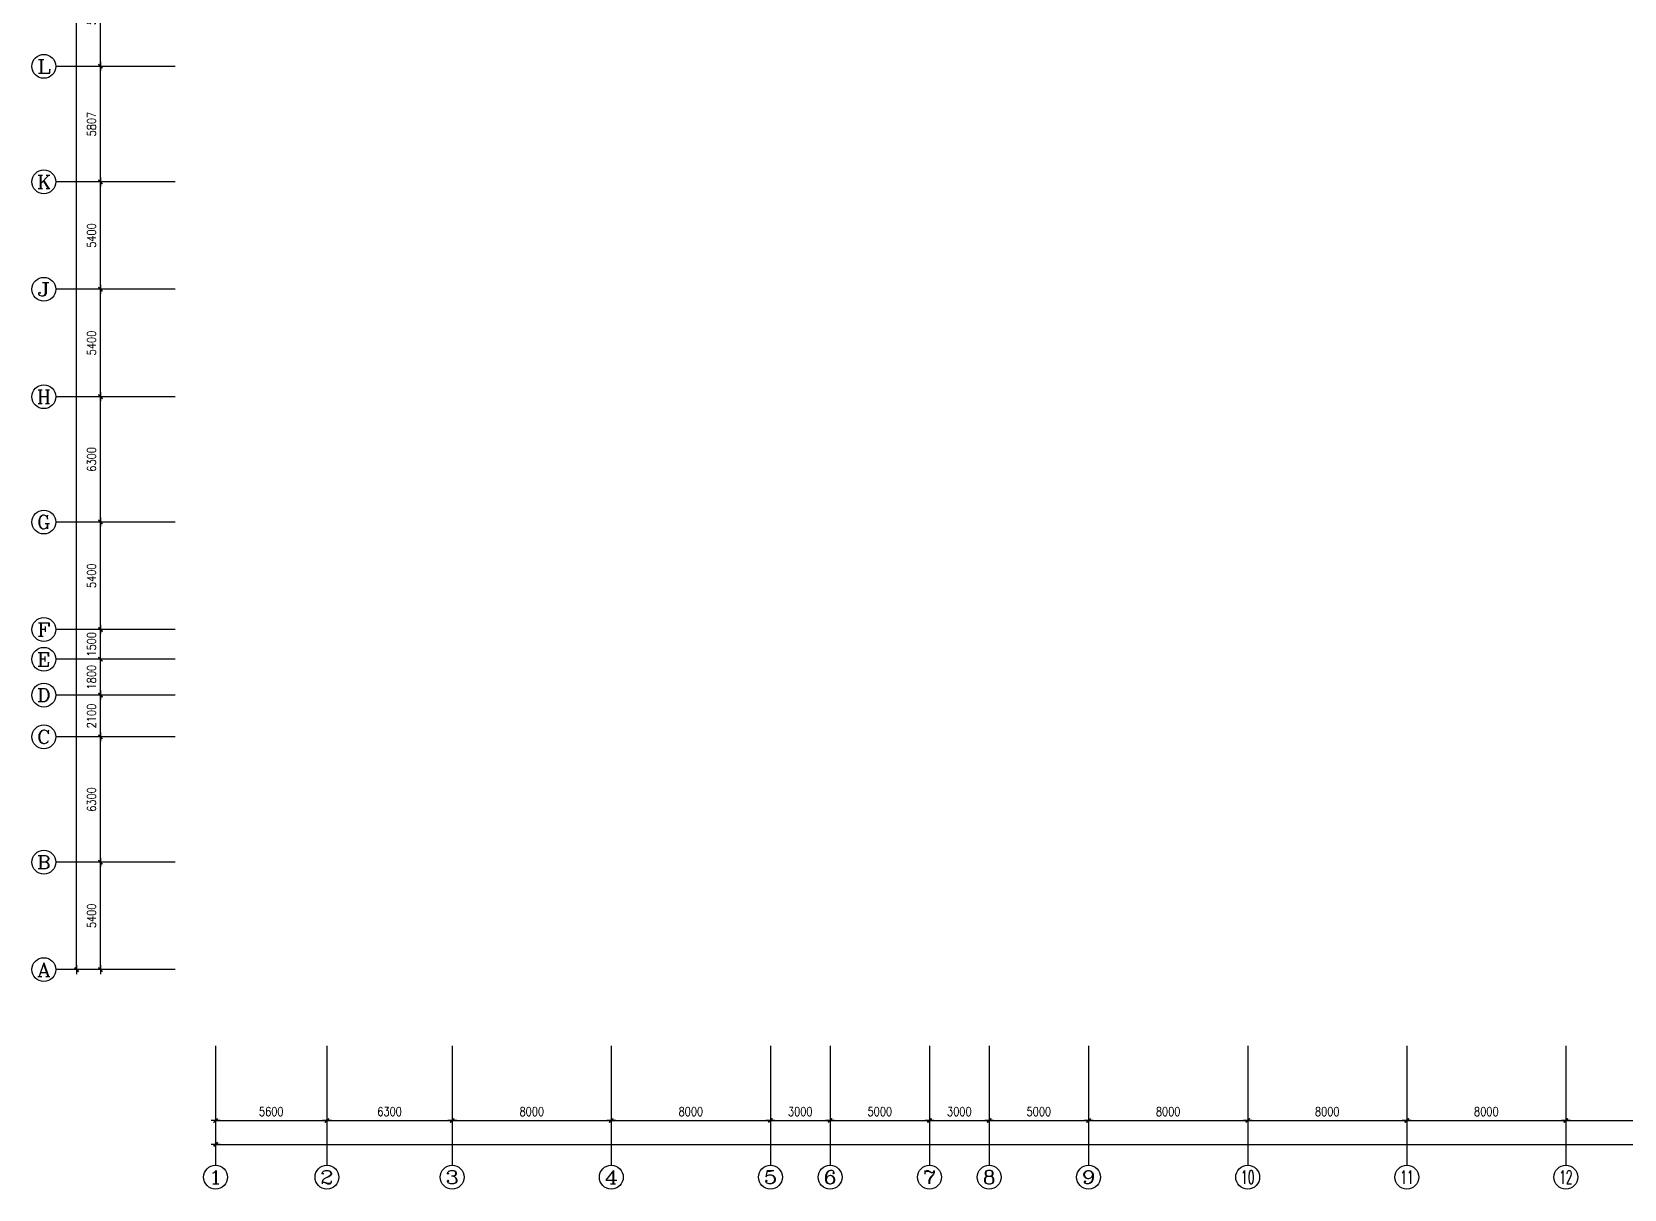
# Model space of a CAD drawing. Extents: x 791398 to 2325386, y -987887 to -518217.
# Drawn here: x 2062728 to 2142798, y -860791 to -802615 of the extents above; entities that cross this region are included whole.
import ezdxf
from ezdxf.enums import TextEntityAlignment as Align

# ---------------------------------------------------------------- set-up
doc = ezdxf.new("R2010")
doc.units = 0
doc.header["$LTSCALE"] = 1000
doc.header["$MEASUREMENT"] = 0
doc.header["$PDMODE"] = 3
doc.linetypes.add('DOTE', pattern=[2.42, 2, -0.2, 0.02, -0.2])
for name, color, linetype in [('AXIS', 3, 'Continuous'), ('AXIS_TEXT', 7, 'Continuous'), ('DOTE', 8, 'DOTE')]:
    doc.layers.add(name, color=color, linetype=linetype)
doc.layers.get('DOTE').off()
doc.styles.add('_TCH_AXIS', font='COMPLEX', dxfattribs={"bigfont": 'GBCBIG'})
doc.styles.add('COMPLEX', font='COMPLEX')
doc.styles.add('dim_font', font='SIMPLEX.shx', dxfattribs={"width": 0.8})
doc.dimstyles.new('DIMN150', dxfattribs={"dimscale": 1.5, "dimtxt": 300, "dimasz": 1, "dimexe": 250, "dimexo": 300, "dimgap": 150, "dimtad": 1, "dimdec": 0, "dimzin": 0, "dimdsep": 46, "dimtxsty": 'dim_font', "dimblk": '_DIMX', "dimcen": 0.09, "dimclrt": 7, "dimadec": 0, "dimazin": 0, "dimtfac": 1, "dimtdec": 0, "dimtix": 1, "dimtmove": 2, "dimatfit": 3, "dimldrblk": '_DIMX', "dimfxl": 0, "dimtolj": 1, "dimtzin": 0, "dimarcsym": 0})

# ---------------------------------------------------------------- blocks, each defined once
blk = doc.blocks.new('_DIMX')
blk.add_line((-150, 0), (150, 0))
at = {"const_width": 50}
blk.add_lwpolyline([(-70, -70), (70, 70)], dxfattribs=at)
blk = doc.blocks.new('*D595')
at = {"layer": 'AXIS', "color": 0, "lineweight": -2}
for p, q in [((-139734, -49785), (-144609, -49785)), ((-144234, -203390), (-144234, -49786)), ((-139734, -203392), (-144609, -203392))]:
    blk.add_line(p, q, dxfattribs=at)
at = {"layer": 'Defpoints', "color": 0}
for p in [(-144234, -49785), (-139284, -49785), (-139284, -203392)]:
    blk.add_point(p, dxfattribs=at)
at = {"layer": 'AXIS', "color": 0, "lineweight": -2, "xscale": 1.5, "yscale": 1.5, "zscale": 1.5}
for p, rotation in [((-144234, -49785), 90), ((-144234, -203392), 270)]:
    blk.add_blockref('_DIMX', p, dxfattribs=dict(at, rotation=rotation))
at = {"layer": 'AXIS', "color": 7, "insert": (-144684, -126588), "char_height": 450, "attachment_point": 5, "rotation": 90, "style": 'dim_font'}
blk.add_mtext('\\A1;153607', dxfattribs=at)
blk = doc.blocks.new('*D596')
at = {"layer": 'AXIS', "color": 0, "lineweight": -2}
for p, q in [((-139734, -197992), (-143409, -197992)), ((-143034, -203390), (-143034, -197993)), ((-139734, -203392), (-143409, -203392))]:
    blk.add_line(p, q, dxfattribs=at)
at = {"layer": 'Defpoints', "color": 0}
for p in [(-143034, -197992), (-139284, -197992), (-139284, -203392)]:
    blk.add_point(p, dxfattribs=at)
at = {"layer": 'AXIS', "color": 0, "lineweight": -2, "xscale": 1.5, "yscale": 1.5, "zscale": 1.5}
for p, rotation in [((-143034, -197992), 90), ((-143034, -203392), 270)]:
    blk.add_blockref('_DIMX', p, dxfattribs=dict(at, rotation=rotation))
at = {"layer": 'AXIS', "color": 7, "insert": (-143484, -200692), "char_height": 450, "attachment_point": 5, "rotation": 90, "style": 'dim_font'}
blk.add_mtext('\\A1;5400', dxfattribs=at)
blk = doc.blocks.new('*D597')
at = {"layer": 'AXIS', "color": 0, "lineweight": -2}
for p, q in [((-139734, -191692), (-143409, -191692)), ((-143034, -197990), (-143034, -191693)), ((-139734, -197992), (-143409, -197992))]:
    blk.add_line(p, q, dxfattribs=at)
at = {"layer": 'Defpoints', "color": 0}
for p in [(-143034, -191692), (-139284, -191692), (-139284, -197992)]:
    blk.add_point(p, dxfattribs=at)
at = {"layer": 'AXIS', "color": 0, "lineweight": -2, "xscale": 1.5, "yscale": 1.5, "zscale": 1.5}
for p, rotation in [((-143034, -191692), 90), ((-143034, -197992), 270)]:
    blk.add_blockref('_DIMX', p, dxfattribs=dict(at, rotation=rotation))
at = {"layer": 'AXIS', "color": 7, "insert": (-143484, -194842), "char_height": 450, "attachment_point": 5, "rotation": 90, "style": 'dim_font'}
blk.add_mtext('\\A1;6300', dxfattribs=at)
blk = doc.blocks.new('*D598')
at = {"layer": 'AXIS', "color": 0, "lineweight": -2}
for p, q in [((-139734, -189592), (-143409, -189592)), ((-143034, -191690), (-143034, -189593)), ((-139734, -191692), (-143409, -191692))]:
    blk.add_line(p, q, dxfattribs=at)
at = {"layer": 'Defpoints', "color": 0}
for p in [(-143034, -189592), (-139284, -189592), (-139284, -191692)]:
    blk.add_point(p, dxfattribs=at)
at = {"layer": 'AXIS', "color": 0, "lineweight": -2, "xscale": 1.5, "yscale": 1.5, "zscale": 1.5}
for p, rotation in [((-143034, -189592), 90), ((-143034, -191692), 270)]:
    blk.add_blockref('_DIMX', p, dxfattribs=dict(at, rotation=rotation))
at = {"layer": 'AXIS', "color": 7, "insert": (-143484, -190642), "char_height": 450, "attachment_point": 5, "rotation": 90, "style": 'dim_font'}
blk.add_mtext('\\A1;2100', dxfattribs=at)
blk = doc.blocks.new('*D599')
at = {"layer": 'AXIS', "color": 0, "lineweight": -2}
for p, q in [((-139734, -187792), (-143409, -187792)), ((-143034, -189590), (-143034, -187793)), ((-139734, -189592), (-143409, -189592))]:
    blk.add_line(p, q, dxfattribs=at)
at = {"layer": 'Defpoints', "color": 0}
for p in [(-143034, -187792), (-139284, -187792), (-139284, -189592)]:
    blk.add_point(p, dxfattribs=at)
at = {"layer": 'AXIS', "color": 0, "lineweight": -2, "xscale": 1.5, "yscale": 1.5, "zscale": 1.5}
for p, rotation in [((-143034, -187792), 90), ((-143034, -189592), 270)]:
    blk.add_blockref('_DIMX', p, dxfattribs=dict(at, rotation=rotation))
at = {"layer": 'AXIS', "color": 7, "insert": (-143484, -188692), "char_height": 450, "attachment_point": 5, "rotation": 90, "style": 'dim_font'}
blk.add_mtext('\\A1;1800', dxfattribs=at)
blk = doc.blocks.new('*D600')
at = {"layer": 'AXIS', "color": 0, "lineweight": -2}
for p, q in [((-139734, -186292), (-143409, -186292)), ((-143034, -186290), (-143034, -186289)), ((-143034, -187792), (-143034, -186292)), ((-139734, -187792), (-143409, -187792)), ((-143034, -187793), (-143034, -187795))]:
    blk.add_line(p, q, dxfattribs=at)
at = {"layer": 'Defpoints', "color": 0}
for p in [(-143034, -186292), (-139284, -186292), (-139284, -187792)]:
    blk.add_point(p, dxfattribs=at)
at = {"layer": 'AXIS', "color": 0, "lineweight": -2, "xscale": 1.5, "yscale": 1.5, "zscale": 1.5}
for p, rotation in [((-143034, -186292), 270), ((-143034, -187792), 90)]:
    blk.add_blockref('_DIMX', p, dxfattribs=dict(at, rotation=rotation))
at = {"layer": 'AXIS', "color": 7, "insert": (-143484, -187042), "char_height": 450, "attachment_point": 5, "rotation": 90, "style": 'dim_font'}
blk.add_mtext('\\A1;1500', dxfattribs=at)
blk = doc.blocks.new('*D601')
at = {"layer": 'AXIS', "color": 0, "lineweight": -2}
for p, q in [((-139734, -180892), (-143409, -180892)), ((-143034, -186290), (-143034, -180893)), ((-139734, -186292), (-143409, -186292))]:
    blk.add_line(p, q, dxfattribs=at)
at = {"layer": 'Defpoints', "color": 0}
for p in [(-143034, -180892), (-139284, -180892), (-139284, -186292)]:
    blk.add_point(p, dxfattribs=at)
at = {"layer": 'AXIS', "color": 0, "lineweight": -2, "xscale": 1.5, "yscale": 1.5, "zscale": 1.5}
for p, rotation in [((-143034, -180892), 90), ((-143034, -186292), 270)]:
    blk.add_blockref('_DIMX', p, dxfattribs=dict(at, rotation=rotation))
at = {"layer": 'AXIS', "color": 7, "insert": (-143484, -183592), "char_height": 450, "attachment_point": 5, "rotation": 90, "style": 'dim_font'}
blk.add_mtext('\\A1;5400', dxfattribs=at)
blk = doc.blocks.new('*D602')
at = {"layer": 'AXIS', "color": 0, "lineweight": -2}
for p, q in [((-139734, -174592), (-143409, -174592)), ((-143034, -180890), (-143034, -174593)), ((-139734, -180892), (-143409, -180892))]:
    blk.add_line(p, q, dxfattribs=at)
at = {"layer": 'Defpoints', "color": 0}
for p in [(-143034, -174592), (-139284, -174592), (-139284, -180892)]:
    blk.add_point(p, dxfattribs=at)
at = {"layer": 'AXIS', "color": 0, "lineweight": -2, "xscale": 1.5, "yscale": 1.5, "zscale": 1.5}
for p, rotation in [((-143034, -174592), 90), ((-143034, -180892), 270)]:
    blk.add_blockref('_DIMX', p, dxfattribs=dict(at, rotation=rotation))
at = {"layer": 'AXIS', "color": 7, "insert": (-143484, -177742), "char_height": 450, "attachment_point": 5, "rotation": 90, "style": 'dim_font'}
blk.add_mtext('\\A1;6300', dxfattribs=at)
blk = doc.blocks.new('*D603')
at = {"layer": 'AXIS', "color": 0, "lineweight": -2}
for p, q in [((-139734, -169192), (-143409, -169192)), ((-143034, -174590), (-143034, -169193)), ((-139734, -174592), (-143409, -174592))]:
    blk.add_line(p, q, dxfattribs=at)
at = {"layer": 'Defpoints', "color": 0}
for p in [(-143034, -169192), (-139284, -169192), (-139284, -174592)]:
    blk.add_point(p, dxfattribs=at)
at = {"layer": 'AXIS', "color": 0, "lineweight": -2, "xscale": 1.5, "yscale": 1.5, "zscale": 1.5}
for p, rotation in [((-143034, -169192), 90), ((-143034, -174592), 270)]:
    blk.add_blockref('_DIMX', p, dxfattribs=dict(at, rotation=rotation))
at = {"layer": 'AXIS', "color": 7, "insert": (-143484, -171892), "char_height": 450, "attachment_point": 5, "rotation": 90, "style": 'dim_font'}
blk.add_mtext('\\A1;5400', dxfattribs=at)
blk = doc.blocks.new('*D604')
at = {"layer": 'AXIS', "color": 0, "lineweight": -2}
for p, q in [((-139734, -163792), (-143409, -163792)), ((-143034, -169190), (-143034, -163793)), ((-139734, -169192), (-143409, -169192))]:
    blk.add_line(p, q, dxfattribs=at)
at = {"layer": 'Defpoints', "color": 0}
for p in [(-143034, -163792), (-139284, -163792), (-139284, -169192)]:
    blk.add_point(p, dxfattribs=at)
at = {"layer": 'AXIS', "color": 0, "lineweight": -2, "xscale": 1.5, "yscale": 1.5, "zscale": 1.5}
for p, rotation in [((-143034, -163792), 90), ((-143034, -169192), 270)]:
    blk.add_blockref('_DIMX', p, dxfattribs=dict(at, rotation=rotation))
at = {"layer": 'AXIS', "color": 7, "insert": (-143484, -166492), "char_height": 450, "attachment_point": 5, "rotation": 90, "style": 'dim_font'}
blk.add_mtext('\\A1;5400', dxfattribs=at)
blk = doc.blocks.new('*D605')
at = {"layer": 'AXIS', "color": 0, "lineweight": -2}
for p, q in [((-139734, -157985), (-143409, -157985)), ((-143034, -163790), (-143034, -157986)), ((-139734, -163792), (-143409, -163792))]:
    blk.add_line(p, q, dxfattribs=at)
at = {"layer": 'Defpoints', "color": 0}
for p in [(-143034, -157985), (-139284, -157985), (-139284, -163792)]:
    blk.add_point(p, dxfattribs=at)
at = {"layer": 'AXIS', "color": 0, "lineweight": -2, "xscale": 1.5, "yscale": 1.5, "zscale": 1.5}
for p, rotation in [((-143034, -157985), 90), ((-143034, -163792), 270)]:
    blk.add_blockref('_DIMX', p, dxfattribs=dict(at, rotation=rotation))
at = {"layer": 'AXIS', "color": 7, "insert": (-143484, -160888), "char_height": 450, "attachment_point": 5, "rotation": 90, "style": 'dim_font'}
blk.add_mtext('\\A1;5807', dxfattribs=at)
blk = doc.blocks.new('*D606')
at = {"layer": 'AXIS', "color": 0, "lineweight": -2}
for p, q in [((-139734, -152585), (-143409, -152585)), ((-143034, -157983), (-143034, -152586)), ((-139734, -157985), (-143409, -157985))]:
    blk.add_line(p, q, dxfattribs=at)
at = {"layer": 'Defpoints', "color": 0}
for p in [(-143034, -152585), (-139284, -152585), (-139284, -157985)]:
    blk.add_point(p, dxfattribs=at)
at = {"layer": 'AXIS', "color": 0, "lineweight": -2, "xscale": 1.5, "yscale": 1.5, "zscale": 1.5}
for p, rotation in [((-143034, -152585), 90), ((-143034, -157985), 270)]:
    blk.add_blockref('_DIMX', p, dxfattribs=dict(at, rotation=rotation))
at = {"layer": 'AXIS', "color": 7, "insert": (-143484, -155285), "char_height": 450, "attachment_point": 5, "rotation": 90, "style": 'dim_font'}
blk.add_mtext('\\A1;5400', dxfattribs=at)
blk = doc.blocks.new('_AXISO')
blk.add_circle((0, 0), 0.5)
at = {"layer": 'AXIS_TEXT', "style": 'COMPLEX', "width": 1.041667}
blk.add_attdef('A', text='', height=0.56, dxfattribs=at).set_placement((-0.25, -0.28), (0.25, -0.28), align=Align.FIT)
blk = doc.blocks.new('*D638')
at = {"layer": 'AXIS', "color": 0, "lineweight": -2}
for p, q in [((-137245, -207677), (-137245, -212552)), ((13055, -207677), (13055, -212552)), ((-137244, -212177), (13053, -212177))]:
    blk.add_line(p, q, dxfattribs=at)
at = {"layer": 'Defpoints', "color": 0}
for p in [(-137245, -207227), (13055, -207227), (13055, -212177)]:
    blk.add_point(p, dxfattribs=at)
at = {"layer": 'AXIS', "color": 0, "lineweight": -2, "xscale": 1.5, "yscale": 1.5, "zscale": 1.5, "rotation": 180}
blk.add_blockref('_DIMX', (-137245, -212177), dxfattribs=at)
at = {"layer": 'AXIS', "color": 0, "lineweight": -2, "xscale": 1.5, "yscale": 1.5, "zscale": 1.5}
blk.add_blockref('_DIMX', (13055, -212177), dxfattribs=at)
at = {"layer": 'AXIS', "color": 7, "insert": (-62095, -211727), "char_height": 450, "attachment_point": 5, "style": 'dim_font'}
blk.add_mtext('\\A1;150300', dxfattribs=at)
blk = doc.blocks.new('*D639')
at = {"layer": 'AXIS', "color": 0, "lineweight": -2}
for p, q in [((-137245, -207677), (-137245, -211352)), ((-131645, -207677), (-131645, -211352)), ((-137244, -210977), (-131647, -210977))]:
    blk.add_line(p, q, dxfattribs=at)
at = {"layer": 'Defpoints', "color": 0}
for p in [(-137245, -207227), (-131645, -207227), (-131645, -210977)]:
    blk.add_point(p, dxfattribs=at)
at = {"layer": 'AXIS', "color": 0, "lineweight": -2, "xscale": 1.5, "yscale": 1.5, "zscale": 1.5, "rotation": 180}
blk.add_blockref('_DIMX', (-137245, -210977), dxfattribs=at)
at = {"layer": 'AXIS', "color": 0, "lineweight": -2, "xscale": 1.5, "yscale": 1.5, "zscale": 1.5}
blk.add_blockref('_DIMX', (-131645, -210977), dxfattribs=at)
at = {"layer": 'AXIS', "color": 7, "insert": (-134445, -210527), "char_height": 450, "attachment_point": 5, "style": 'dim_font'}
blk.add_mtext('\\A1;5600', dxfattribs=at)
blk = doc.blocks.new('*D640')
at = {"layer": 'AXIS', "color": 0, "lineweight": -2}
for p, q in [((-131645, -207677), (-131645, -211352)), ((-125345, -207677), (-125345, -211352)), ((-131644, -210977), (-125347, -210977))]:
    blk.add_line(p, q, dxfattribs=at)
at = {"layer": 'Defpoints', "color": 0}
for p in [(-131645, -207227), (-125345, -207227), (-125345, -210977)]:
    blk.add_point(p, dxfattribs=at)
at = {"layer": 'AXIS', "color": 0, "lineweight": -2, "xscale": 1.5, "yscale": 1.5, "zscale": 1.5, "rotation": 180}
blk.add_blockref('_DIMX', (-131645, -210977), dxfattribs=at)
at = {"layer": 'AXIS', "color": 0, "lineweight": -2, "xscale": 1.5, "yscale": 1.5, "zscale": 1.5}
blk.add_blockref('_DIMX', (-125345, -210977), dxfattribs=at)
at = {"layer": 'AXIS', "color": 7, "insert": (-128495, -210527), "char_height": 450, "attachment_point": 5, "style": 'dim_font'}
blk.add_mtext('\\A1;6300', dxfattribs=at)
blk = doc.blocks.new('*D641')
at = {"layer": 'AXIS', "color": 0, "lineweight": -2}
for p, q in [((-125345, -207677), (-125345, -211352)), ((-117345, -207677), (-117345, -211352)), ((-125344, -210977), (-117347, -210977))]:
    blk.add_line(p, q, dxfattribs=at)
at = {"layer": 'Defpoints', "color": 0}
for p in [(-125345, -207227), (-117345, -207227), (-117345, -210977)]:
    blk.add_point(p, dxfattribs=at)
at = {"layer": 'AXIS', "color": 0, "lineweight": -2, "xscale": 1.5, "yscale": 1.5, "zscale": 1.5, "rotation": 180}
blk.add_blockref('_DIMX', (-125345, -210977), dxfattribs=at)
at = {"layer": 'AXIS', "color": 0, "lineweight": -2, "xscale": 1.5, "yscale": 1.5, "zscale": 1.5}
blk.add_blockref('_DIMX', (-117345, -210977), dxfattribs=at)
at = {"layer": 'AXIS', "color": 7, "insert": (-121345, -210527), "char_height": 450, "attachment_point": 5, "style": 'dim_font'}
blk.add_mtext('\\A1;8000', dxfattribs=at)
blk = doc.blocks.new('*D642')
at = {"layer": 'AXIS', "color": 0, "lineweight": -2}
for p, q in [((-117345, -207677), (-117345, -211352)), ((-109345, -207677), (-109345, -211352)), ((-117344, -210977), (-109347, -210977))]:
    blk.add_line(p, q, dxfattribs=at)
at = {"layer": 'Defpoints', "color": 0}
for p in [(-117345, -207227), (-109345, -207227), (-109345, -210977)]:
    blk.add_point(p, dxfattribs=at)
at = {"layer": 'AXIS', "color": 0, "lineweight": -2, "xscale": 1.5, "yscale": 1.5, "zscale": 1.5, "rotation": 180}
blk.add_blockref('_DIMX', (-117345, -210977), dxfattribs=at)
at = {"layer": 'AXIS', "color": 0, "lineweight": -2, "xscale": 1.5, "yscale": 1.5, "zscale": 1.5}
blk.add_blockref('_DIMX', (-109345, -210977), dxfattribs=at)
at = {"layer": 'AXIS', "color": 7, "insert": (-113345, -210527), "char_height": 450, "attachment_point": 5, "style": 'dim_font'}
blk.add_mtext('\\A1;8000', dxfattribs=at)
blk = doc.blocks.new('*D643')
at = {"layer": 'AXIS', "color": 0, "lineweight": -2}
for p, q in [((-109345, -207677), (-109345, -211352)), ((-106345, -207677), (-106345, -211352)), ((-109344, -210977), (-106347, -210977))]:
    blk.add_line(p, q, dxfattribs=at)
at = {"layer": 'Defpoints', "color": 0}
for p in [(-109345, -207227), (-106345, -207227), (-106345, -210977)]:
    blk.add_point(p, dxfattribs=at)
at = {"layer": 'AXIS', "color": 0, "lineweight": -2, "xscale": 1.5, "yscale": 1.5, "zscale": 1.5, "rotation": 180}
blk.add_blockref('_DIMX', (-109345, -210977), dxfattribs=at)
at = {"layer": 'AXIS', "color": 0, "lineweight": -2, "xscale": 1.5, "yscale": 1.5, "zscale": 1.5}
blk.add_blockref('_DIMX', (-106345, -210977), dxfattribs=at)
at = {"layer": 'AXIS', "color": 7, "insert": (-107845, -210527), "char_height": 450, "attachment_point": 5, "style": 'dim_font'}
blk.add_mtext('\\A1;3000', dxfattribs=at)
blk = doc.blocks.new('*D644')
at = {"layer": 'AXIS', "color": 0, "lineweight": -2}
for p, q in [((-106345, -207677), (-106345, -211352)), ((-101345, -207677), (-101345, -211352)), ((-106344, -210977), (-101347, -210977))]:
    blk.add_line(p, q, dxfattribs=at)
at = {"layer": 'Defpoints', "color": 0}
for p in [(-106345, -207227), (-101345, -207227), (-101345, -210977)]:
    blk.add_point(p, dxfattribs=at)
at = {"layer": 'AXIS', "color": 0, "lineweight": -2, "xscale": 1.5, "yscale": 1.5, "zscale": 1.5, "rotation": 180}
blk.add_blockref('_DIMX', (-106345, -210977), dxfattribs=at)
at = {"layer": 'AXIS', "color": 0, "lineweight": -2, "xscale": 1.5, "yscale": 1.5, "zscale": 1.5}
blk.add_blockref('_DIMX', (-101345, -210977), dxfattribs=at)
at = {"layer": 'AXIS', "color": 7, "insert": (-103845, -210527), "char_height": 450, "attachment_point": 5, "style": 'dim_font'}
blk.add_mtext('\\A1;5000', dxfattribs=at)
blk = doc.blocks.new('*D645')
at = {"layer": 'AXIS', "color": 0, "lineweight": -2}
for p, q in [((-101345, -207677), (-101345, -211352)), ((-98345, -207677), (-98345, -211352)), ((-101344, -210977), (-98347, -210977))]:
    blk.add_line(p, q, dxfattribs=at)
at = {"layer": 'Defpoints', "color": 0}
for p in [(-101345, -207227), (-98345, -207227), (-98345, -210977)]:
    blk.add_point(p, dxfattribs=at)
at = {"layer": 'AXIS', "color": 0, "lineweight": -2, "xscale": 1.5, "yscale": 1.5, "zscale": 1.5, "rotation": 180}
blk.add_blockref('_DIMX', (-101345, -210977), dxfattribs=at)
at = {"layer": 'AXIS', "color": 0, "lineweight": -2, "xscale": 1.5, "yscale": 1.5, "zscale": 1.5}
blk.add_blockref('_DIMX', (-98345, -210977), dxfattribs=at)
at = {"layer": 'AXIS', "color": 7, "insert": (-99845, -210527), "char_height": 450, "attachment_point": 5, "style": 'dim_font'}
blk.add_mtext('\\A1;3000', dxfattribs=at)
blk = doc.blocks.new('*D646')
at = {"layer": 'AXIS', "color": 0, "lineweight": -2}
for p, q in [((-98345, -207677), (-98345, -211352)), ((-93345, -207677), (-93345, -211352)), ((-98344, -210977), (-93347, -210977))]:
    blk.add_line(p, q, dxfattribs=at)
at = {"layer": 'Defpoints', "color": 0}
for p in [(-98345, -207227), (-93345, -207227), (-93345, -210977)]:
    blk.add_point(p, dxfattribs=at)
at = {"layer": 'AXIS', "color": 0, "lineweight": -2, "xscale": 1.5, "yscale": 1.5, "zscale": 1.5, "rotation": 180}
blk.add_blockref('_DIMX', (-98345, -210977), dxfattribs=at)
at = {"layer": 'AXIS', "color": 0, "lineweight": -2, "xscale": 1.5, "yscale": 1.5, "zscale": 1.5}
blk.add_blockref('_DIMX', (-93345, -210977), dxfattribs=at)
at = {"layer": 'AXIS', "color": 7, "insert": (-95845, -210527), "char_height": 450, "attachment_point": 5, "style": 'dim_font'}
blk.add_mtext('\\A1;5000', dxfattribs=at)
blk = doc.blocks.new('*D647')
at = {"layer": 'AXIS', "color": 0, "lineweight": -2}
for p, q in [((-93345, -207677), (-93345, -211352)), ((-85345, -207677), (-85345, -211352)), ((-93344, -210977), (-85347, -210977))]:
    blk.add_line(p, q, dxfattribs=at)
at = {"layer": 'Defpoints', "color": 0}
for p in [(-93345, -207227), (-85345, -207227), (-85345, -210977)]:
    blk.add_point(p, dxfattribs=at)
at = {"layer": 'AXIS', "color": 0, "lineweight": -2, "xscale": 1.5, "yscale": 1.5, "zscale": 1.5, "rotation": 180}
blk.add_blockref('_DIMX', (-93345, -210977), dxfattribs=at)
at = {"layer": 'AXIS', "color": 0, "lineweight": -2, "xscale": 1.5, "yscale": 1.5, "zscale": 1.5}
blk.add_blockref('_DIMX', (-85345, -210977), dxfattribs=at)
at = {"layer": 'AXIS', "color": 7, "insert": (-89345, -210527), "char_height": 450, "attachment_point": 5, "style": 'dim_font'}
blk.add_mtext('\\A1;8000', dxfattribs=at)
blk = doc.blocks.new('*D648')
at = {"layer": 'AXIS', "color": 0, "lineweight": -2}
for p, q in [((-85345, -207677), (-85345, -211352)), ((-77345, -207677), (-77345, -211352)), ((-85344, -210977), (-77347, -210977))]:
    blk.add_line(p, q, dxfattribs=at)
at = {"layer": 'Defpoints', "color": 0}
for p in [(-85345, -207227), (-77345, -207227), (-77345, -210977)]:
    blk.add_point(p, dxfattribs=at)
at = {"layer": 'AXIS', "color": 0, "lineweight": -2, "xscale": 1.5, "yscale": 1.5, "zscale": 1.5, "rotation": 180}
blk.add_blockref('_DIMX', (-85345, -210977), dxfattribs=at)
at = {"layer": 'AXIS', "color": 0, "lineweight": -2, "xscale": 1.5, "yscale": 1.5, "zscale": 1.5}
blk.add_blockref('_DIMX', (-77345, -210977), dxfattribs=at)
at = {"layer": 'AXIS', "color": 7, "insert": (-81345, -210527), "char_height": 450, "attachment_point": 5, "style": 'dim_font'}
blk.add_mtext('\\A1;8000', dxfattribs=at)
blk = doc.blocks.new('*D649')
at = {"layer": 'AXIS', "color": 0, "lineweight": -2}
for p, q in [((-77345, -207677), (-77345, -211352)), ((-69345, -207677), (-69345, -211352)), ((-77344, -210977), (-69347, -210977))]:
    blk.add_line(p, q, dxfattribs=at)
at = {"layer": 'Defpoints', "color": 0}
for p in [(-77345, -207227), (-69345, -207227), (-69345, -210977)]:
    blk.add_point(p, dxfattribs=at)
at = {"layer": 'AXIS', "color": 0, "lineweight": -2, "xscale": 1.5, "yscale": 1.5, "zscale": 1.5, "rotation": 180}
blk.add_blockref('_DIMX', (-77345, -210977), dxfattribs=at)
at = {"layer": 'AXIS', "color": 0, "lineweight": -2, "xscale": 1.5, "yscale": 1.5, "zscale": 1.5}
blk.add_blockref('_DIMX', (-69345, -210977), dxfattribs=at)
at = {"layer": 'AXIS', "color": 7, "insert": (-73345, -210527), "char_height": 450, "attachment_point": 5, "style": 'dim_font'}
blk.add_mtext('\\A1;8000', dxfattribs=at)
blk = doc.blocks.new('*D650')
at = {"layer": 'AXIS', "color": 0, "lineweight": -2}
for p, q in [((-69345, -207677), (-69345, -211352)), ((-61345, -207677), (-61345, -211352)), ((-69344, -210977), (-61347, -210977))]:
    blk.add_line(p, q, dxfattribs=at)
at = {"layer": 'Defpoints', "color": 0}
for p in [(-69345, -207227), (-61345, -207227), (-61345, -210977)]:
    blk.add_point(p, dxfattribs=at)
at = {"layer": 'AXIS', "color": 0, "lineweight": -2, "xscale": 1.5, "yscale": 1.5, "zscale": 1.5, "rotation": 180}
blk.add_blockref('_DIMX', (-69345, -210977), dxfattribs=at)
at = {"layer": 'AXIS', "color": 0, "lineweight": -2, "xscale": 1.5, "yscale": 1.5, "zscale": 1.5}
blk.add_blockref('_DIMX', (-61345, -210977), dxfattribs=at)
at = {"layer": 'AXIS', "color": 7, "insert": (-65345, -210527), "char_height": 450, "attachment_point": 5, "style": 'dim_font'}
blk.add_mtext('\\A1;8000', dxfattribs=at)
blk = doc.blocks.new('zx')
at = {"layer": 'AXIS'}
for p, q in [((-139284.2, -157984.7), (-145284.2, -157984.7)), ((-139284.2, -163792), (-145284.2, -163792)), ((-139284.2, -169192), (-145284.2, -169192)), ((-139284.2, -174592), (-145284.2, -174592)), ((-139284.2, -180892), (-145284.2, -180892)), ((-139284.2, -186292), (-145284.2, -186292)), ((-139284.2, -187792), (-145284.2, -187792)), ((-139284.2, -189592), (-145284.2, -189592)), ((-139284.2, -191692), (-145284.2, -191692)), ((-139284.2, -197992), (-145284.2, -197992)), ((-139284.2, -203392), (-145284.2, -203392)), ((-137245.1, -207227.1), (-137245.1, -213227.1)), ((-131645.1, -207227.1), (-131645.1, -213227.1)), ((-125345.1, -207227.1), (-125345.1, -213227.1)), ((-117345.1, -207227.1), (-117345.1, -213227.1)), ((-109345.1, -207227.1), (-109345.1, -213227.1)), ((-106345.1, -207227.1), (-106345.1, -213227.1)), ((-101345.1, -207227.1), (-101345.1, -213227.1)), ((-98345.1, -207227.1), (-98345.1, -213227.1)), ((-93345.1, -207227.1), (-93345.1, -213227.1)), ((-85345.1, -207227.1), (-85345.1, -213227.1)), ((-77345.1, -207227.1), (-77345.1, -213227.1)), ((-69345.1, -207227.1), (-69345.1, -213227.1))]:
    blk.add_line(p, q, dxfattribs=at)
ref = blk.add_blockref('_AXISO', (-145884.2, -157984.7), dxfattribs=dict(at, xscale=1200, yscale=1200, zscale=1200))
ref.add_attrib('A', 'L', dxfattribs={"layer": 'AXIS_TEXT', "height": 678.8, "style": '_TCH_AXIS', "width": 1.4}).set_placement((-146223.6, -158324.2), (-145544.8, -158324.2), align=Align.FIT)
ref = blk.add_blockref('_AXISO', (-145884.2, -163792), dxfattribs=dict(at, xscale=1200, yscale=1200, zscale=1200))
ref.add_attrib('A', 'K', dxfattribs={"layer": 'AXIS_TEXT', "height": 678.8, "style": '_TCH_AXIS', "width": 1.105263}).set_placement((-146223.6, -164131.4), (-145544.8, -164131.4), align=Align.FIT)
ref = blk.add_blockref('_AXISO', (-145884.2, -169192), dxfattribs=dict(at, xscale=1200, yscale=1200, zscale=1200))
ref.add_attrib('A', 'J', dxfattribs={"layer": 'AXIS_TEXT', "height": 678.8, "style": '_TCH_AXIS', "width": 1.909091}).set_placement((-146223.6, -169531.4), (-145544.8, -169531.4), align=Align.FIT)
ref = blk.add_blockref('_AXISO', (-145884.2, -174592), dxfattribs=dict(at, xscale=1200, yscale=1200, zscale=1200))
ref.add_attrib('A', 'H', dxfattribs={"layer": 'AXIS_TEXT', "height": 678.8, "style": '_TCH_AXIS', "width": 1.05}).set_placement((-146223.6, -174931.4), (-145544.8, -174931.4), align=Align.FIT)
ref = blk.add_blockref('_AXISO', (-145884.2, -180892), dxfattribs=dict(at, xscale=1200, yscale=1200, zscale=1200))
ref.add_attrib('A', 'G', dxfattribs={"layer": 'AXIS_TEXT', "height": 678.8, "style": '_TCH_AXIS', "width": 1.166667}).set_placement((-146223.6, -181231.4), (-145544.8, -181231.4), align=Align.FIT)
ref = blk.add_blockref('_AXISO', (-145884.2, -186292), dxfattribs=dict(at, xscale=1200, yscale=1200, zscale=1200))
ref.add_attrib('A', 'F', dxfattribs={"layer": 'AXIS_TEXT', "height": 678.8, "style": '_TCH_AXIS', "width": 1.3125}).set_placement((-146223.6, -186631.4), (-145544.8, -186631.4), align=Align.FIT)
ref = blk.add_blockref('_AXISO', (-145884.2, -187792), dxfattribs=dict(at, xscale=1200, yscale=1200, zscale=1200))
ref.add_attrib('A', 'E', dxfattribs={"layer": 'AXIS_TEXT', "height": 678.8, "style": '_TCH_AXIS', "width": 1.3125}).set_placement((-146223.6, -188131.4), (-145544.8, -188131.4), align=Align.FIT)
ref = blk.add_blockref('_AXISO', (-145884.2, -189592), dxfattribs=dict(at, xscale=1200, yscale=1200, zscale=1200))
ref.add_attrib('A', 'D', dxfattribs={"layer": 'AXIS_TEXT', "height": 678.8, "style": '_TCH_AXIS', "width": 1.235294}).set_placement((-146223.6, -189931.4), (-145544.8, -189931.4), align=Align.FIT)
ref = blk.add_blockref('_AXISO', (-145884.2, -191692), dxfattribs=dict(at, xscale=1200, yscale=1200, zscale=1200))
ref.add_attrib('A', 'C', dxfattribs={"layer": 'AXIS_TEXT', "height": 678.8, "style": '_TCH_AXIS', "width": 1.4}).set_placement((-146223.6, -192031.4), (-145544.8, -192031.4), align=Align.FIT)
ref = blk.add_blockref('_AXISO', (-145884.2, -197992), dxfattribs=dict(at, xscale=1200, yscale=1200, zscale=1200))
ref.add_attrib('A', 'B', dxfattribs={"layer": 'AXIS_TEXT', "height": 678.8, "style": '_TCH_AXIS', "width": 1.235294}).set_placement((-146223.6, -198331.4), (-145544.8, -198331.4), align=Align.FIT)
ref = blk.add_blockref('_AXISO', (-145884.2, -203392), dxfattribs=dict(at, xscale=1200, yscale=1200, zscale=1200))
ref.add_attrib('A', 'A', dxfattribs={"layer": 'AXIS_TEXT', "height": 678.8, "style": '_TCH_AXIS', "width": 1.166667}).set_placement((-146223.6, -203731.4), (-145544.8, -203731.4), align=Align.FIT)
ref = blk.add_blockref('_AXISO', (-137245.1, -213827.1), dxfattribs=dict(at, xscale=1200, yscale=1200, zscale=1200))
ref.add_attrib('A', '1', dxfattribs={"layer": 'AXIS_TEXT', "height": 678.8, "style": '_TCH_AXIS', "width": 2.333333}).set_placement((-137584.5, -214166.5), (-136905.7, -214166.5), align=Align.FIT)
ref = blk.add_blockref('_AXISO', (-131645.1, -213827.1), dxfattribs=dict(at, xscale=1200, yscale=1200, zscale=1200))
ref.add_attrib('A', '2', dxfattribs={"layer": 'AXIS_TEXT', "height": 678.8, "style": '_TCH_AXIS', "width": 1.5}).set_placement((-131984.5, -214166.5), (-131305.7, -214166.5), align=Align.FIT)
ref = blk.add_blockref('_AXISO', (-125345.1, -213827.1), dxfattribs=dict(at, xscale=1200, yscale=1200, zscale=1200))
ref.add_attrib('A', '3', dxfattribs={"layer": 'AXIS_TEXT', "height": 678.8, "style": '_TCH_AXIS', "width": 1.5}).set_placement((-125684.5, -214166.5), (-125005.7, -214166.5), align=Align.FIT)
ref = blk.add_blockref('_AXISO', (-117345.1, -213827.1), dxfattribs=dict(at, xscale=1200, yscale=1200, zscale=1200))
ref.add_attrib('A', '4', dxfattribs={"layer": 'AXIS_TEXT', "height": 678.8, "style": '_TCH_AXIS', "width": 1.3125}).set_placement((-117684.5, -214166.5), (-117005.7, -214166.5), align=Align.FIT)
ref = blk.add_blockref('_AXISO', (-109345.1, -213827.1), dxfattribs=dict(at, xscale=1200, yscale=1200, zscale=1200))
ref.add_attrib('A', '5', dxfattribs={"layer": 'AXIS_TEXT', "height": 678.8, "style": '_TCH_AXIS', "width": 1.5}).set_placement((-109684.5, -214166.5), (-109005.7, -214166.5), align=Align.FIT)
ref = blk.add_blockref('_AXISO', (-106345.1, -213827.1), dxfattribs=dict(at, xscale=1200, yscale=1200, zscale=1200))
ref.add_attrib('A', '6', dxfattribs={"layer": 'AXIS_TEXT', "height": 678.8, "style": '_TCH_AXIS', "width": 1.5}).set_placement((-106684.5, -214166.5), (-106005.7, -214166.5), align=Align.FIT)
ref = blk.add_blockref('_AXISO', (-101345.1, -213827.1), dxfattribs=dict(at, xscale=1200, yscale=1200, zscale=1200))
ref.add_attrib('A', '7', dxfattribs={"layer": 'AXIS_TEXT', "height": 678.8, "style": '_TCH_AXIS', "width": 1.5}).set_placement((-101684.5, -214166.5), (-101005.7, -214166.5), align=Align.FIT)
ref = blk.add_blockref('_AXISO', (-98345.1, -213827.1), dxfattribs=dict(at, xscale=1200, yscale=1200, zscale=1200))
ref.add_attrib('A', '8', dxfattribs={"layer": 'AXIS_TEXT', "height": 678.8, "style": '_TCH_AXIS', "width": 1.5}).set_placement((-98684.5, -214166.5), (-98005.7, -214166.5), align=Align.FIT)
ref = blk.add_blockref('_AXISO', (-93345.1, -213827.1), dxfattribs=dict(at, xscale=1200, yscale=1200, zscale=1200))
ref.add_attrib('A', '9', dxfattribs={"layer": 'AXIS_TEXT', "height": 678.8, "style": '_TCH_AXIS', "width": 1.5}).set_placement((-93684.5, -214166.5), (-93005.7, -214166.5), align=Align.FIT)
ref = blk.add_blockref('_AXISO', (-85345.1, -213827.1), dxfattribs=dict(at, xscale=1200, yscale=1200, zscale=1200))
ref.add_attrib('A', '10', dxfattribs={"layer": 'AXIS_TEXT', "height": 678.82, "style": '_TCH_AXIS', "width": 0.724138}).set_placement((-85684.5, -214166.5), (-85005.7, -214166.5), align=Align.FIT)
ref = blk.add_blockref('_AXISO', (-77345.1, -213827.1), dxfattribs=dict(at, xscale=1200, yscale=1200, zscale=1200))
ref.add_attrib('A', '11', dxfattribs={"layer": 'AXIS_TEXT', "height": 678.82, "style": '_TCH_AXIS', "width": 0.875}).set_placement((-77684.5, -214166.5), (-77005.7, -214166.5), align=Align.FIT)
ref = blk.add_blockref('_AXISO', (-69345.1, -213827.1), dxfattribs=dict(at, xscale=1200, yscale=1200, zscale=1200))
ref.add_attrib('A', '12', dxfattribs={"layer": 'AXIS_TEXT', "height": 678.82, "style": '_TCH_AXIS', "width": 0.724138}).set_placement((-69684.5, -214166.5), (-69005.7, -214166.5), align=Align.FIT)
for p1, p2, distance, picture, middle in [((-139284.2, -203392), (-139284.2, -49784.7), 4950, '*D595', (-144684.2, -126588.4)), ((-139284.2, -157984.7), (-139284.2, -152584.7), 3750, '*D606', (-143484.2, -155284.7)), ((-139284.2, -163792), (-139284.2, -157984.7), 3750, '*D605', (-143484.2, -160888.4)), ((-139284.2, -169192), (-139284.2, -163792), 3750, '*D604', (-143484.2, -166492)), ((-139284.2, -174592), (-139284.2, -169192), 3750, '*D603', (-143484.2, -171892)), ((-139284.2, -180892), (-139284.2, -174592), 3750, '*D602', (-143484.2, -177742)), ((-139284.2, -186292), (-139284.2, -180892), 3750, '*D601', (-143484.2, -183592)), ((-139284.2, -187792), (-139284.2, -186292), 3750, '*D600', (-143484.2, -187042)), ((-139284.2, -189592), (-139284.2, -187792), 3750, '*D599', (-143484.2, -188692)), ((-139284.2, -191692), (-139284.2, -189592), 3750, '*D598', (-143484.2, -190642)), ((-139284.2, -197992), (-139284.2, -191692), 3750, '*D597', (-143484.2, -194842)), ((-139284.2, -203392), (-139284.2, -197992), 3750, '*D596', (-143484.2, -200692)), ((-137245.1, -207227.1), (13054.9, -207227.1), -4950, '*D638', (-62095.1, -211727.1)), ((-137245.1, -207227.1), (-131645.1, -207227.1), -3750, '*D639', (-134445.1, -210527.1)), ((-131645.1, -207227.1), (-125345.1, -207227.1), -3750, '*D640', (-128495.1, -210527.1)), ((-125345.1, -207227.1), (-117345.1, -207227.1), -3750, '*D641', (-121345.1, -210527.1)), ((-117345.1, -207227.1), (-109345.1, -207227.1), -3750, '*D642', (-113345.1, -210527.1)), ((-109345.1, -207227.1), (-106345.1, -207227.1), -3750, '*D643', (-107845.1, -210527.1)), ((-106345.1, -207227.1), (-101345.1, -207227.1), -3750, '*D644', (-103845.1, -210527.1)), ((-101345.1, -207227.1), (-98345.1, -207227.1), -3750, '*D645', (-99845.1, -210527.1)), ((-98345.1, -207227.1), (-93345.1, -207227.1), -3750, '*D646', (-95845.1, -210527.1)), ((-93345.1, -207227.1), (-85345.1, -207227.1), -3750, '*D647', (-89345.1, -210527.1)), ((-85345.1, -207227.1), (-77345.1, -207227.1), -3750, '*D648', (-81345.1, -210527.1)), ((-77345.1, -207227.1), (-69345.1, -207227.1), -3750, '*D649', (-73345.1, -210527.1)), ((-69345.1, -207227.1), (-61345.1, -207227.1), -3750, '*D650', (-65345.1, -210527.1))]:
    dim = blk.add_aligned_dim(p1=p1, p2=p2, distance=distance, dimstyle='DIMN150', dxfattribs=at)
    dim.commit()
    dim.dimension.update_dxf_attribs({"geometry": picture, "text_midpoint": middle})

msp = doc.modelspace()

# ---------------------------------------------------------------- block references
at = {"layer": 'DOTE'}
msp.add_blockref('zx', (2209212, -646364), dxfattribs=at)

doc.saveas('drawing.dxf')
